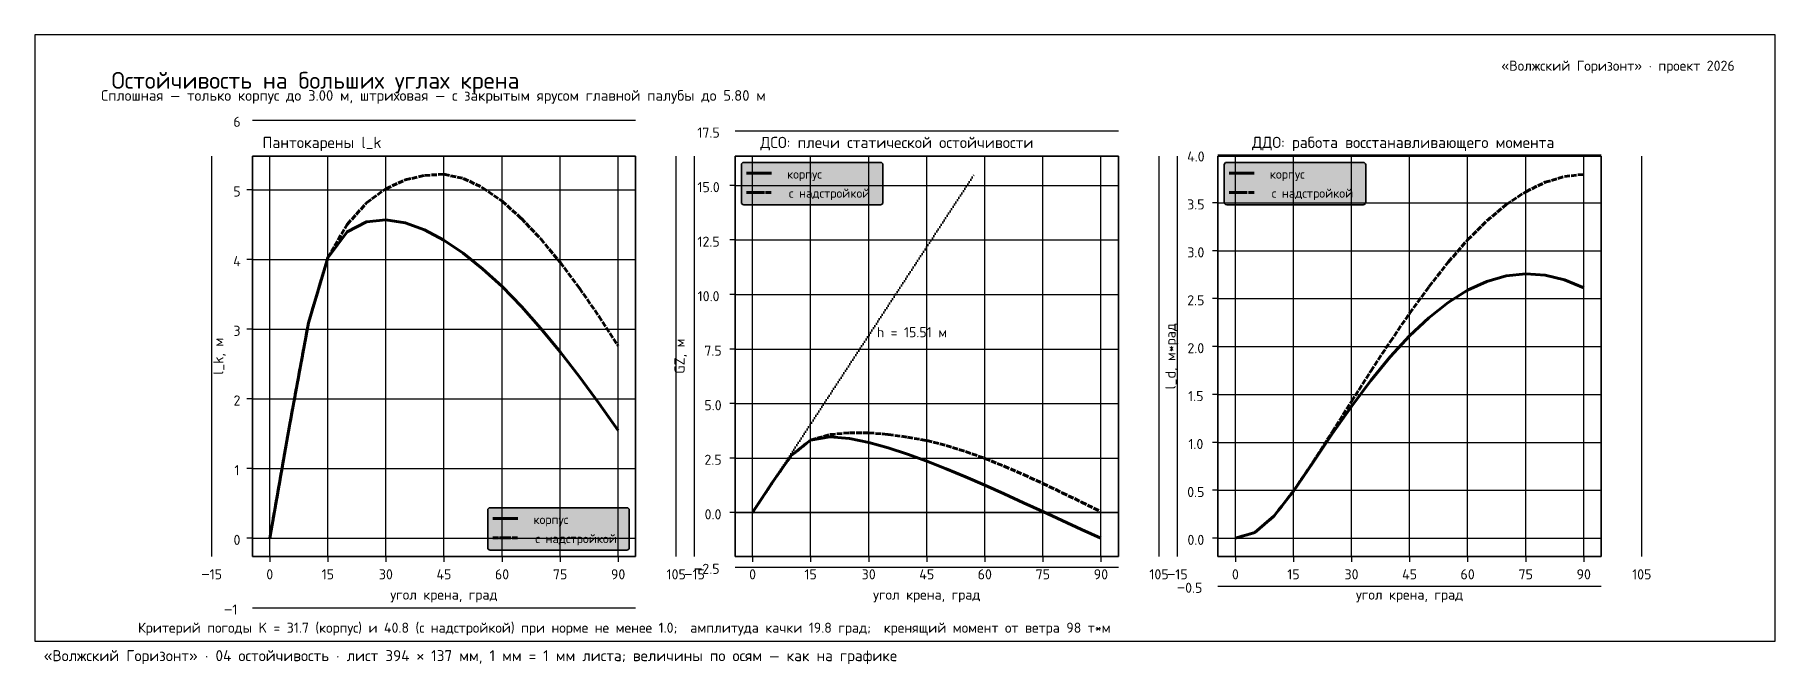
# Model space of a CAD drawing. Header units: millimetres. Extents: x 0 to 394, y -5 to 137.
import ezdxf
from ezdxf.enums import TextEntityAlignment as Align

# ---------------------------------------------------------------- set-up
doc = ezdxf.new("R2010")
doc.units = ezdxf.units.MM
doc.linetypes.add('DASHED', pattern=[1.524, 1.27, -0.254])
doc.linetypes.add('DOT', pattern=[0.508, 0, -0.508])
for name, color, linetype in [('00_РАМКА', 7, 'Continuous'), ('01_ЛИНИИ', 7, 'Continuous'), ('02_ОСИ', 8, 'Continuous'), ('03_СЕТКА', 9, 'Continuous'), ('04_ТЕКСТ', 7, 'Continuous'), ('05_ЗАЛИВКА', 8, 'Continuous'), ('07_ЛЕГЕНДА', 8, 'Continuous')]:
    doc.layers.add(name, color=color, linetype=linetype)
doc.styles.add('ГОСТ', font='isocpeur.ttf')

msp = doc.modelspace()

# ---------------------------------------------------------------- hatches: boundary and pattern name
at = {"layer": '05_ЗАЛИВКА', "true_color": 0xffffff}
for points in [[(160.41, 98.72), (191.28, 98.72), (191.53, 98.76), (191.81, 99.04), (191.85, 99.28), (191.85, 107.75), (191.81, 108), (191.53, 108.28), (191.28, 108.32), (160.41, 108.32), (160.16, 108.28), (159.88, 108), (159.84, 107.75), (159.84, 99.28), (159.88, 99.04), (160.16, 98.76), (160.41, 98.72)], [(269.62, 98.72), (300.5, 98.72), (300.75, 98.76), (301.03, 99.04), (301.06, 99.28), (301.06, 107.75), (301.03, 108), (300.75, 108.28), (300.5, 108.32), (269.62, 108.32), (269.38, 108.28), (269.1, 108), (269.06, 107.75), (269.06, 99.28), (269.1, 99.04), (269.38, 98.76), (269.62, 98.72)], [(103.04, 20.61), (133.92, 20.61), (134.16, 20.65), (134.45, 20.93), (134.48, 21.18), (134.48, 29.65), (134.45, 29.89), (134.16, 30.18), (133.92, 30.21), (103.04, 30.21), (102.8, 30.18), (102.51, 29.89), (102.48, 29.65), (102.48, 21.18), (102.51, 20.93), (102.8, 20.65), (103.04, 20.61)]]:
    msp.add_hatch(color=7, dxfattribs=at).paths.add_polyline_path(points)

# ---------------------------------------------------------------- linework, layer by layer
at = {"layer": '00_РАМКА'}
msp.add_lwpolyline([(0, 0), (393.7, 0), (393.7, 137.16), (0, 137.16)], close=True, dxfattribs=at)
at = {"layer": '01_ЛИНИИ', "color": 146, "linetype": 'DASHED', "lineweight": 60, "true_color": 0x1c5c8a}
msp.add_lwpolyline([(53.15, 23.32), (57.53, 48.36), (61.91, 72), (66.29, 86.77), (70.66, 94.28), (75.04, 99.15), (79.42, 102.36), (83.8, 104.34), (88.18, 105.38), (92.55, 105.61), (96.93, 104.68), (101.31, 102.59), (105.69, 99.54), (110.06, 95.64), (114.44, 91), (118.82, 85.72), (123.2, 79.88), (127.58, 73.55), (131.95, 66.82)], dxfattribs=at)
at = {"layer": '01_ЛИНИИ', "color": 126, "linetype": 'DOT', "lineweight": 50, "true_color": 0x187454}
msp.add_lwpolyline([(162.37, 29.1), (212.54, 105.61)], dxfattribs=at)
at = {"layer": '01_ЛИНИИ', "color": 126, "linetype": 'DASHED', "lineweight": 60, "true_color": 0x187454}
msp.add_lwpolyline([(271.59, 23.32), (275.97, 24.6), (280.34, 28.35), (284.72, 33.97), (289.1, 40.49), (293.48, 47.33), (297.86, 54.26), (302.23, 61.1), (306.61, 67.76), (310.99, 74.16), (315.37, 80.19), (319.75, 85.76), (324.12, 90.76), (328.5, 95.11), (332.88, 98.77), (337.26, 101.68), (341.63, 103.8), (346.01, 105.12), (350.39, 105.61)], dxfattribs=at)
at = {"layer": '01_ЛИНИИ', "color": 146, "lineweight": 80, "true_color": 0x1c5c8a}
msp.add_lwpolyline([(53.15, 23.32), (57.53, 48.36), (61.91, 72), (66.29, 86.74), (70.66, 92.63), (75.04, 94.89), (79.42, 95.35), (83.8, 94.64), (88.18, 93.05), (92.55, 90.73), (96.93, 87.78), (101.31, 84.26), (105.69, 80.21), (110.06, 75.7), (114.44, 70.76), (118.82, 65.43), (123.2, 59.78), (127.58, 53.84), (131.95, 47.66)], dxfattribs=at)
at = {"layer": '01_ЛИНИИ', "color": 126, "lineweight": 80, "true_color": 0x187454}
msp.add_lwpolyline([(271.59, 23.32), (275.97, 24.6), (280.34, 28.35), (284.72, 33.97), (289.1, 40.39), (293.48, 46.88), (297.86, 53.12), (302.23, 58.97), (306.61, 64.3), (310.99, 69.07), (315.37, 73.19), (319.75, 76.64), (324.12, 79.38), (328.5, 81.39), (332.88, 82.63), (337.26, 83.11), (341.63, 82.81), (346.01, 81.74), (350.39, 79.9)], dxfattribs=at)
at = {"layer": '01_ЛИНИИ', "color": 244, "linetype": 'DASHED', "lineweight": 60, "true_color": 0xb02634}
msp.add_lwpolyline([(162.37, 29.1), (166.75, 35.78), (171.13, 42.01), (175.5, 45.49), (179.88, 46.73), (184.26, 47.17), (188.64, 47.14), (193.02, 46.77), (197.39, 46.17), (201.77, 45.38), (206.15, 44.3), (210.53, 42.94), (214.9, 41.35), (219.28, 39.59), (223.66, 37.69), (228.04, 35.69), (232.42, 33.6), (236.79, 31.47), (241.17, 29.31)], dxfattribs=at)
at = {"layer": '01_ЛИНИИ', "color": 244, "lineweight": 80, "true_color": 0xb02634}
msp.add_lwpolyline([(162.37, 29.1), (166.75, 35.78), (171.13, 42.01), (175.5, 45.49), (179.88, 46.21), (184.26, 45.84), (188.64, 44.95), (193.02, 43.74), (197.39, 42.31), (201.77, 40.73), (206.15, 39.01), (210.53, 37.2), (214.9, 35.3), (219.28, 33.35), (223.66, 31.35), (228.04, 29.34), (232.42, 27.31), (236.79, 25.3), (241.17, 23.32)], dxfattribs=at)
at = {"layer": '01_ЛИНИИ', "color": 179, "lineweight": 35, "true_color": 0x1a2334}
msp.add_lwpolyline([(158.43, 29.1), (245.11, 29.1)], dxfattribs=at)
at = {"layer": '02_ОСИ'}
for p, q in [((158.43, 103.1), (157.2, 103.1)), ((49.21, 102.12), (47.98, 102.12)), ((267.65, 99.18), (266.41, 99.18)), ((158.43, 90.76), (157.2, 90.76)), ((267.65, 88.34), (266.41, 88.34)), ((49.21, 86.36), (47.98, 86.36)), ((158.43, 78.43), (157.2, 78.43)), ((267.65, 77.51), (266.41, 77.51)), ((49.21, 70.6), (47.98, 70.6)), ((158.43, 66.1), (157.2, 66.1)), ((267.65, 66.67), (266.41, 66.67)), ((267.65, 55.83), (266.41, 55.83)), ((49.21, 54.84), (47.98, 54.84)), ((158.43, 53.77), (157.2, 53.77)), ((267.65, 44.99), (266.41, 44.99)), ((158.43, 41.44), (157.2, 41.44)), ((49.21, 39.08), (47.98, 39.08)), ((267.65, 34.16), (266.41, 34.16)), ((158.43, 29.1), (157.2, 29.1)), ((49.21, 23.32), (47.98, 23.32)), ((267.65, 23.32), (266.41, 23.32)), ((53.15, 19.2), (53.15, 17.97)), ((66.29, 19.2), (66.29, 17.97)), ((79.42, 19.2), (79.42, 17.97)), ((92.55, 19.2), (92.55, 17.97)), ((105.69, 19.2), (105.69, 17.97)), ((118.82, 19.2), (118.82, 17.97)), ((131.95, 19.2), (131.95, 17.97)), ((162.37, 19.2), (162.37, 17.97)), ((175.5, 19.2), (175.5, 17.97)), ((188.64, 19.2), (188.64, 17.97)), ((201.77, 19.2), (201.77, 17.97)), ((214.9, 19.2), (214.9, 17.97)), ((228.04, 19.2), (228.04, 17.97)), ((241.17, 19.2), (241.17, 17.97)), ((271.59, 19.2), (271.59, 17.97)), ((284.72, 19.2), (284.72, 17.97)), ((297.86, 19.2), (297.86, 17.97)), ((310.99, 19.2), (310.99, 17.97)), ((324.12, 19.2), (324.12, 17.97)), ((337.26, 19.2), (337.26, 17.97)), ((350.39, 19.2), (350.39, 17.97))]:
    msp.add_line(p, q, dxfattribs=at)
at = {"layer": '02_ОСИ', "color": 149, "lineweight": 30, "true_color": 0x3a4658}
for points in [[(49.21, 19.2), (49.21, 109.73)], [(49.21, 109.73), (135.89, 109.73)], [(135.89, 19.2), (135.89, 109.73)], [(158.43, 19.2), (158.43, 109.73)], [(158.43, 109.73), (245.11, 109.73)], [(245.11, 19.2), (245.11, 109.73)], [(267.65, 19.2), (267.65, 109.73)], [(267.65, 109.73), (354.33, 109.73)], [(354.33, 19.2), (354.33, 109.73)], [(49.21, 19.2), (135.89, 19.2)], [(158.43, 19.2), (245.11, 19.2)], [(267.65, 19.2), (354.33, 19.2)]]:
    msp.add_lwpolyline(points, close=True, dxfattribs=at)
at = {"layer": '03_СЕТКА', "color": 254, "lineweight": 25, "true_color": 0xd8dde5}
for points in [[(49.21, 117.88), (135.89, 117.88)], [(158.43, 115.43), (245.11, 115.43)], [(40.02, 19.2), (40.02, 109.73)], [(53.15, 19.2), (53.15, 109.73)], [(66.29, 19.2), (66.29, 109.73)], [(79.42, 19.2), (79.42, 109.73)], [(92.55, 19.2), (92.55, 109.73)], [(105.69, 19.2), (105.69, 109.73)], [(118.82, 19.2), (118.82, 109.73)], [(131.95, 19.2), (131.95, 109.73)], [(145.09, 19.2), (145.09, 109.73)], [(149.24, 19.2), (149.24, 109.73)], [(162.37, 19.2), (162.37, 109.73)], [(175.5, 19.2), (175.5, 109.73)], [(188.64, 19.2), (188.64, 109.73)], [(201.77, 19.2), (201.77, 109.73)], [(214.9, 19.2), (214.9, 109.73)], [(228.04, 19.2), (228.04, 109.73)], [(241.17, 19.2), (241.17, 109.73)], [(254.31, 19.2), (254.31, 109.73)], [(258.46, 19.2), (258.46, 109.73)], [(267.65, 110.02), (354.33, 110.02)], [(271.59, 19.2), (271.59, 109.73)], [(284.72, 19.2), (284.72, 109.73)], [(297.86, 19.2), (297.86, 109.73)], [(310.99, 19.2), (310.99, 109.73)], [(324.12, 19.2), (324.12, 109.73)], [(337.26, 19.2), (337.26, 109.73)], [(350.39, 19.2), (350.39, 109.73)], [(363.52, 19.2), (363.52, 109.73)], [(158.43, 103.1), (245.11, 103.1)], [(49.21, 102.12), (135.89, 102.12)], [(267.65, 99.18), (354.33, 99.18)], [(158.43, 90.76), (245.11, 90.76)], [(267.65, 88.34), (354.33, 88.34)], [(49.21, 86.36), (135.89, 86.36)], [(158.43, 78.43), (245.11, 78.43)], [(267.65, 77.51), (354.33, 77.51)], [(49.21, 70.6), (135.89, 70.6)], [(158.43, 66.1), (245.11, 66.1)], [(267.65, 66.67), (354.33, 66.67)], [(267.65, 55.83), (354.33, 55.83)], [(49.21, 54.84), (135.89, 54.84)], [(158.43, 53.77), (245.11, 53.77)], [(267.65, 44.99), (354.33, 44.99)], [(158.43, 41.44), (245.11, 41.44)], [(49.21, 39.08), (135.89, 39.08)], [(267.65, 34.16), (354.33, 34.16)], [(158.43, 29.1), (245.11, 29.1)], [(49.21, 23.32), (135.89, 23.32)], [(267.65, 23.32), (354.33, 23.32)], [(158.43, 16.77), (245.11, 16.77)], [(267.65, 12.48), (354.33, 12.48)], [(49.21, 7.56), (135.89, 7.56)]]:
    msp.add_lwpolyline(points, dxfattribs=at)
at = {"layer": '07_ЛЕГЕНДА', "color": 254, "lineweight": 35, "true_color": 0xcccccc}
for points in [[(160.41, 98.72), (191.28, 98.72), (191.53, 98.76), (191.81, 99.04), (191.85, 99.28), (191.85, 107.75), (191.81, 108), (191.53, 108.28), (191.28, 108.32), (160.41, 108.32), (160.16, 108.28), (159.88, 108), (159.84, 107.75), (159.84, 99.28), (159.88, 99.04), (160.16, 98.76), (160.41, 98.72)], [(269.62, 98.72), (300.5, 98.72), (300.75, 98.76), (301.03, 99.04), (301.06, 99.28), (301.06, 107.75), (301.03, 108), (300.75, 108.28), (300.5, 108.32), (269.62, 108.32), (269.38, 108.28), (269.1, 108), (269.06, 107.75), (269.06, 99.28), (269.1, 99.04), (269.38, 98.76), (269.62, 98.72)], [(103.04, 20.61), (133.92, 20.61), (134.16, 20.65), (134.45, 20.93), (134.48, 21.18), (134.48, 29.65), (134.45, 29.89), (134.16, 30.18), (133.92, 30.21), (103.04, 30.21), (102.8, 30.18), (102.51, 29.89), (102.48, 29.65), (102.48, 21.18), (102.51, 20.93), (102.8, 20.65), (103.04, 20.61)]]:
    msp.add_lwpolyline(points, close=True, dxfattribs=at)
at = {"layer": '07_ЛЕГЕНДА', "color": 244, "lineweight": 80, "true_color": 0xb02634}
msp.add_lwpolyline([(160.97, 105.89), (163.79, 105.89), (166.62, 105.89)], dxfattribs=at)
at = {"layer": '07_ЛЕГЕНДА', "color": 126, "lineweight": 80, "true_color": 0x187454}
msp.add_lwpolyline([(270.19, 105.89), (273.01, 105.89), (275.83, 105.89)], dxfattribs=at)
at = {"layer": '07_ЛЕГЕНДА', "color": 244, "linetype": 'DASHED', "lineweight": 60, "true_color": 0xb02634}
msp.add_lwpolyline([(160.97, 101.51), (163.79, 101.51), (166.62, 101.51)], dxfattribs=at)
at = {"layer": '07_ЛЕГЕНДА', "color": 126, "linetype": 'DASHED', "lineweight": 60, "true_color": 0x187454}
msp.add_lwpolyline([(270.19, 101.51), (273.01, 101.51), (275.83, 101.51)], dxfattribs=at)
at = {"layer": '07_ЛЕГЕНДА', "color": 146, "lineweight": 80, "true_color": 0x1c5c8a}
msp.add_lwpolyline([(103.61, 27.78), (106.43, 27.78), (109.25, 27.78)], dxfattribs=at)
at = {"layer": '07_ЛЕГЕНДА', "color": 146, "linetype": 'DASHED', "lineweight": 60, "true_color": 0x1c5c8a}
msp.add_lwpolyline([(103.61, 23.41), (106.43, 23.41), (109.25, 23.41)], dxfattribs=at)

# ---------------------------------------------------------------- texts
at = {"layer": '00_РАМКА', "style": 'ГОСТ'}
msp.add_text('«Волжский Горизонт» · 04 остойчивость · лист 394 × 137 мм, 1 мм = 1 мм листа; величины по осям — как на графике', height=2.5, dxfattribs=at).set_placement((2, -4.5))
at = {"layer": '02_ОСИ', "color": 157, "true_color": 0x56627a, "style": 'ГОСТ'}
for s, height, p in [('6', 2.29, (45.73, 117.49)), ('17.5', 2.286, (152.41, 115.05)), ('4.0', 2.286, (262.64, 109.64)), ('5', 2.29, (45.73, 101.73)), ('15.0', 2.286, (152.41, 102.71)), ('3.5', 2.286, (262.64, 98.8)), ('12.5', 2.286, (152.41, 90.38)), ('4', 2.29, (45.73, 85.97)), ('3.0', 2.286, (262.64, 87.96)), ('10.0', 2.286, (152.41, 78.05)), ('2.5', 2.286, (262.64, 77.12)), ('3', 2.29, (45.73, 70.21)), ('2.0', 2.286, (262.64, 66.29)), ('7.5', 2.286, (153.42, 65.72)), ('2', 2.29, (45.73, 54.46)), ('1.5', 2.286, (262.64, 55.45)), ('5.0', 2.286, (153.42, 53.39)), ('1.0', 2.286, (262.64, 44.61)), ('1', 2.29, (45.73, 38.7)), ('2.5', 2.286, (153.42, 41.05)), ('0.5', 2.286, (262.64, 33.77)), ('0.0', 2.286, (153.42, 28.72)), ('0', 2.29, (45.73, 22.94)), ('0.0', 2.286, (262.64, 22.94)), ('−15', 2.286, (40.02, 15.15)), ('0', 2.29, (53.15, 15.15)), ('15', 2.286, (66.29, 15.15)), ('30', 2.286, (79.42, 15.15)), ('45', 2.286, (92.55, 15.15)), ('60', 2.286, (105.69, 15.15)), ('75', 2.286, (118.82, 15.15)), ('90', 2.286, (131.95, 15.15)), ('105', 2.286, (145.09, 15.15)), ('−15', 2.286, (149.24, 15.15)), ('−2.5', 2.286, (152.02, 16.39)), ('0', 2.29, (162.37, 15.15)), ('15', 2.286, (175.5, 15.15)), ('30', 2.286, (188.64, 15.15)), ('45', 2.286, (201.77, 15.15)), ('60', 2.286, (214.9, 15.15)), ('75', 2.286, (228.04, 15.15)), ('90', 2.286, (241.17, 15.15)), ('105', 2.286, (254.31, 15.15)), ('−15', 2.286, (258.46, 15.15)), ('0', 2.29, (271.59, 15.15)), ('15', 2.286, (284.72, 15.15)), ('30', 2.286, (297.86, 15.15)), ('45', 2.286, (310.99, 15.15)), ('60', 2.286, (324.12, 15.15)), ('75', 2.286, (337.26, 15.15)), ('90', 2.286, (350.39, 15.15)), ('105', 2.286, (363.52, 15.15)), ('−0.5', 2.286, (261.24, 12.1)), ('−1', 2.286, (44.33, 7.18))]:
    msp.add_text(s, height=height, dxfattribs=at).set_placement(p, align=Align.MIDDLE_CENTER)
at = {"layer": '02_ОСИ', "color": 179, "true_color": 0x1a2334, "style": 'ГОСТ'}
for s, p in [('l_d, м*рад', (256.91, 64.47)), ('l_k, м', (41.52, 64.47)), ('GZ, м', (145.85, 64.47))]:
    msp.add_text(s, height=2.286, rotation=90, dxfattribs=at).set_placement(p, align=Align.MIDDLE_CENTER)
for p in [(92.55, 10.56), (201.77, 10.56), (310.99, 10.56)]:
    msp.add_text('угол крена, град', height=2.286, dxfattribs=at).set_placement(p, align=Align.MIDDLE_CENTER)
at = {"layer": '04_ТЕКСТ', "color": 157, "true_color": 0x56627a, "style": 'ГОСТ'}
for s, height, p in [('«Волжский Горизонт» · проект 2026', 2.286, (358.14, 130.17)), ('Сплошная — только корпус до 3.00 м, штриховая — с закрытым ярусом главной палубы до 5.80 м', 2.413, (90.17, 123.44)), ('Критерий погоды K = 31.7 (корпус) и 40.8 (с надстройкой) при норме не менее 1.0;  амплитуда качки 19.8 град;  кренящий момент от ветра 98 т*м', 2.286, (133.35, 3.07))]:
    msp.add_text(s, height=height, dxfattribs=at).set_placement(p, align=Align.MIDDLE_CENTER)
at = {"layer": '04_ТЕКСТ', "color": 179, "true_color": 0x1a2334, "style": 'ГОСТ'}
for s, height, p in [('Остойчивость на больших углах крена', 3.81, (63.5, 126.86)), ('Остойчивость на больших углах крена', 3.81, (63.5, 126.86)), ('Пантокарены l_k', 2.54, (64.96, 112.82)), ('ДСО: плечи статической остойчивости', 2.54, (195.01, 112.82)), ('ДДО: работа восстанавливающего момента', 2.54, (309.56, 112.83))]:
    msp.add_text(s, height=height, dxfattribs=at).set_placement(p, align=Align.MIDDLE_CENTER)
at = {"layer": '04_ТЕКСТ', "color": 126, "true_color": 0x187454, "style": 'ГОСТ'}
msp.add_text('h = 15.51 м', height=2.286, dxfattribs=at).set_placement((198.42, 69.9), align=Align.MIDDLE_CENTER)
at = {"layer": '07_ЛЕГЕНДА', "color": 179, "true_color": 0x1a2334, "style": 'ГОСТ'}
for s, p in [('корпус', (174.08, 105.64)), ('корпус', (283.3, 105.64)), ('с надстройкой', (179.79, 101.33)), ('с надстройкой', (289.01, 101.33)), ('корпус', (116.72, 27.53)), ('с надстройкой', (122.43, 23.22))]:
    msp.add_text(s, height=2.032, dxfattribs=at).set_placement(p, align=Align.MIDDLE_CENTER)

doc.saveas('drawing.dxf')
